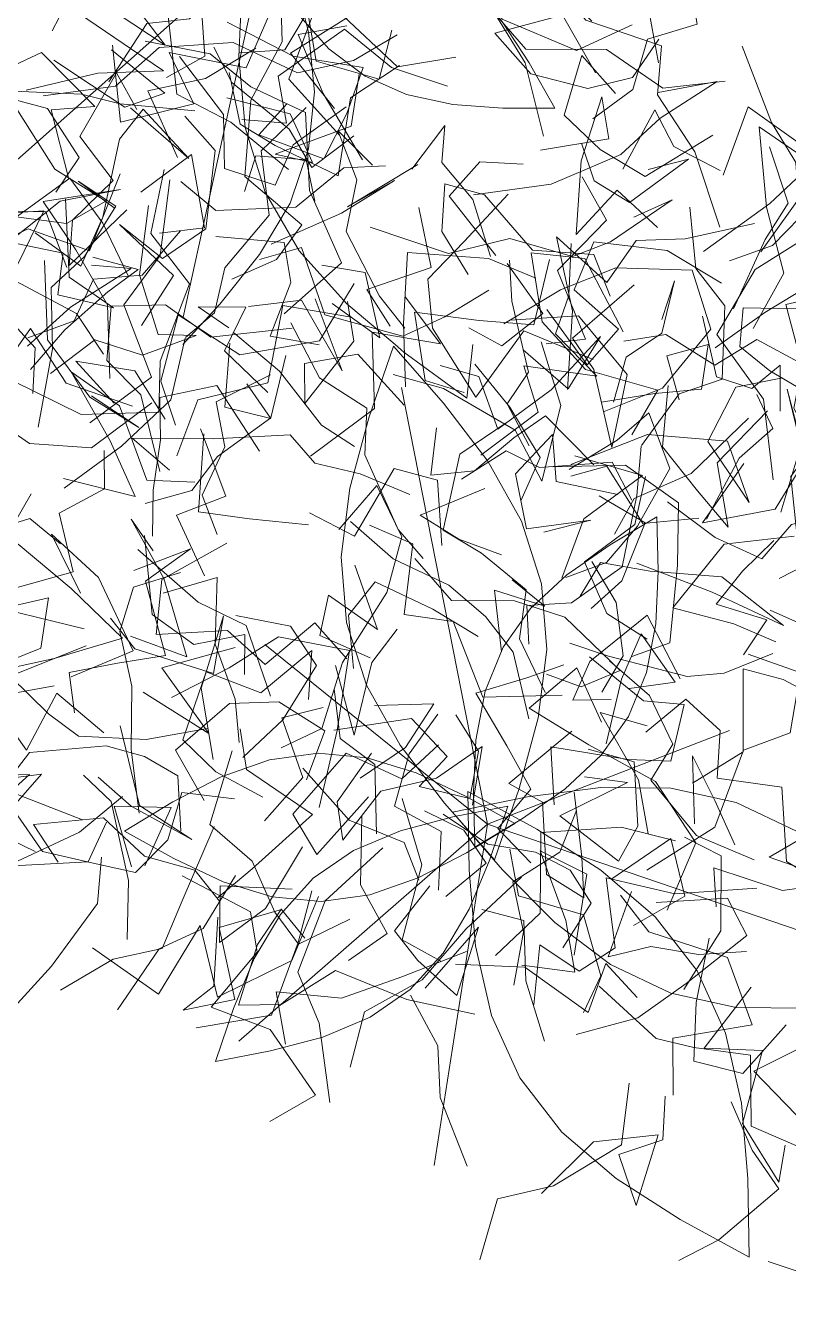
# Model space of a CAD drawing. Header units: metres. Extents: x 0 to 46.1, y -33.1 to 1.9.
# Drawn here: x 42.089 to 42.503, y -20.516 to -19.827 of the extents above; entities that cross this region are included whole.
import ezdxf

# ---------------------------------------------------------------- set-up
doc = ezdxf.new("R2010")
doc.units = ezdxf.units.M
doc.header["$LTSCALE"] = 0.02
doc.layers.add('AB_EXT_MASSIF', color=8, linetype='Continuous', lineweight=9)
doc.layers.add('BLOC_FEUILLAGE', color=7, linetype='Continuous', lineweight=13)
doc.layers.add('ARCHIBOOKS_ARBRE', color=7, linetype='Continuous')

# ---------------------------------------------------------------- blocks, each defined once
blk = doc.blocks.new('AB_ALPHA_11ed163862f4b453')
at = {"layer": 'BLOC_FEUILLAGE', "color": 8, "lineweight": 13, "true_color": 0x878787, "transparency": 33554585}
for points in [[(-0.9047, -0.5256), (-0.9587, -0.6209), (-0.9198, -0.7135), (-0.8994, -0.7617), (-0.9758, -0.7159), (-1.0697, -0.6827)], [(-0.838, -0.5435), (-0.9348, -0.5571), (-0.9096, -0.6627), (-0.8788, -0.7341), (-0.8832, -0.6737)], [(-0.7468, -0.9653), (-0.7632, -0.864), (-0.6756, -0.7989), (-0.6722, -0.7041), (-0.7398, -0.693), (-0.7799, -0.6431), (-0.8602, -0.5992)], [(-0.9965, -0.6342), (-0.9427, -0.6042), (-0.8651, -0.6397), (-0.8518, -0.6993), (-0.9015, -0.7982), (-0.8606, -0.8703), (-0.8303, -0.9664)], [(-1.1275, -0.6434), (-1.0592, -0.7192), (-1.0594, -0.7983), (-1.1115, -0.8204)], [(-1.0867, -0.8152), (-1.0557, -0.7233), (-1.0037, -0.7518), (-1.0245, -0.6513), (-1.1208, -0.6377)], [(-0.8932, -0.8304), (-0.9729, -0.7674), (-1.01, -0.7279), (-1.0847, -0.6745), (-1.1428, -0.6599), (-1.2377, -0.685), (-1.3006, -0.7453)], [(-0.9431, -0.6996), (-0.9145, -0.7883), (-0.97, -0.7746), (-0.9917, -0.7253), (-1.0163, -0.6688)], [(-1.3385, -0.6751), (-1.3219, -0.7409), (-1.2844, -0.7953), (-1.2632, -0.904), (-1.2497, -0.9821), (-1.2862, -1.0323)], [(-1.0945, -0.6871), (-1.0956, -0.7933), (-1.0612, -0.8678), (-1.1223, -0.8638), (-1.1748, -0.8191), (-1.2227, -0.7996), (-1.2664, -0.8753)], [(-0.9008, -0.7717), (-0.8417, -0.7759), (-0.7917, -0.6855), (-0.7343, -0.7676), (-0.6535, -0.7733), (-0.5641, -0.7624), (-0.5008, -0.8016)], [(-1.0544, -0.7015), (-0.9653, -0.7437), (-0.887, -0.7324), (-0.7994, -0.7813), (-0.7486, -0.8632), (-0.6758, -0.8905), (-0.607, -0.8937)], [(-0.9383, -0.6954), (-0.9861, -0.7886), (-0.8891, -0.8218), (-0.8792, -0.7452), (-0.8031, -0.8195), (-0.7122, -0.7593), (-0.6136, -0.7621)], [(-0.9698, -0.7341), (-0.8833, -0.6961), (-0.8312, -0.7221), (-0.7425, -0.7074)], [(-0.6098, -0.8845), (-0.6603, -0.9306), (-0.7186, -0.8638), (-0.6845, -0.7844), (-0.6936, -0.6966), (-0.7675, -0.7021)], [(-0.7327, -0.931), (-0.7421, -0.8356), (-0.6407, -0.8372), (-0.5789, -0.7525), (-0.5328, -0.7056), (-0.4483, -0.7309)], [(-0.8983, -0.7149), (-0.8339, -0.7771), (-0.8117, -0.8445), (-0.7687, -0.9144), (-0.8219, -1.0059), (-0.8387, -1.1116), (-0.9414, -1.1274)], [(-1.0436, -0.893), (-1.1502, -0.9136), (-1.1129, -0.8646), (-1.0376, -0.8495), (-1.043, -0.7748), (-0.9541, -0.7295), (-0.9582, -0.7863)], [(-0.6872, -0.7248), (-0.743, -0.8165), (-0.8216, -0.8598), (-0.8848, -0.9421), (-0.8557, -1.0393), (-0.9101, -1.06), (-0.9753, -1.0492)], [(-0.8705, -0.7575), (-0.8634, -0.8561), (-0.902, -0.918), (-0.8568, -0.9743), (-0.8067, -0.9419), (-0.7184, -0.9379)], [(-0.7837, -0.8905), (-0.8383, -0.9051), (-0.7818, -0.9804), (-0.7223, -0.9459), (-0.6698, -0.9057), (-0.7411, -0.8412), (-0.791, -0.7535)], [(-1.2831, -0.7597), (-1.2175, -0.7616), (-1.1832, -0.8043), (-1.1372, -0.8355), (-1.1545, -0.914)], [(-0.9475, -0.8706), (-0.9317, -0.7731), (-0.8575, -0.8018), (-0.7775, -0.8044)], [(-0.8248, -0.7722), (-0.8302, -0.8257), (-0.7997, -0.921), (-0.8023, -0.9814), (-0.7309, -0.9766)], [(-0.6686, -0.7674), (-0.6564, -0.8238), (-0.6303, -0.9302), (-0.5568, -0.9621)], [(-1.1768, -1.04), (-1.1774, -0.9737), (-1.2264, -0.8852), (-1.1388, -0.8326), (-1.2206, -0.7869), (-1.2659, -0.8571)], [(-0.9641, -0.7795), (-0.9353, -0.8805), (-0.9505, -0.7905), (-0.9999, -0.8069), (-1.0766, -0.8836), (-1.1376, -0.9231), (-1.1651, -0.8515)], [(-0.7995, -0.7977), (-0.7458, -0.8276), (-0.6762, -0.7938), (-0.5756, -0.7852), (-0.4952, -0.8324), (-0.4634, -0.9194)], [(-1.0566, -0.8814), (-1.0778, -0.8245), (-1.0535, -0.8808), (-1.1265, -0.9148), (-1.187, -0.9254), (-1.2308, -0.9962), (-1.305, -1.0748)], [(-1.1054, -0.8351), (-1.1587, -0.9269), (-1.1312, -0.9944), (-1.185, -0.9388), (-1.1481, -0.895), (-1.2136, -0.8308), (-1.2648, -0.8233)], [(-1.091, -0.9689), (-1.0809, -0.8904), (-1.085, -0.8149), (-1.1886, -0.8202), (-1.2542, -0.8306), (-1.2433, -0.8971)], [(-1.1876, -1.072), (-1.1356, -0.9867), (-1.1313, -0.9007), (-1.1325, -0.8216), (-1.0358, -0.8652), (-1.113, -0.8338), (-1.1976, -0.8418)], [(-0.8258, -0.8126), (-0.8518, -0.8792), (-0.8278, -0.9294), (-0.7783, -1.0101), (-0.7068, -0.9309), (-0.6271, -0.9301)], [(-0.6576, -0.8464), (-0.7195, -0.82), (-0.7347, -0.9057), (-0.7387, -1.0101)], [(-1.2767, -0.8674), (-1.2259, -0.8337), (-1.1701, -0.8417), (-1.1162, -0.9121), (-1.0249, -0.8472)], [(-1.1126, -1.0354), (-1.0391, -1.0019), (-1.0629, -0.9041), (-1.0389, -0.9746), (-0.9677, -0.973), (-0.8995, -0.8909), (-0.9087, -0.8292)], [(-0.8473, -0.8395), (-0.787, -0.9045), (-0.7975, -0.9761), (-0.8337, -0.9392), (-0.7271, -0.9635), (-0.6796, -0.9103)], [(-0.8462, -0.8753), (-0.7981, -0.9124), (-0.7729, -0.8526), (-0.6625, -0.8482), (-0.6376, -0.9268), (-0.5877, -0.9892)], [(-0.3012, -0.8769), (-0.4044, -0.8661), (-0.4783, -0.8574), (-0.4761, -0.9535), (-0.4149, -1.0437), (-0.3326, -1.0556)], [(-1.2989, -1.0041), (-1.2465, -1.0919), (-1.1568, -1.1467), (-1.1175, -1.0896), (-1.0269, -1.0233), (-1.0339, -0.9378), (-0.9714, -0.8746)], [(-1.0237, -0.9438), (-0.9688, -0.9707), (-0.9294, -0.8777), (-1.0147, -0.8834)], [(-1.2431, -1.1077), (-1.1394, -1.1015), (-1.1174, -0.9987), (-1.0393, -0.9696), (-0.9727, -0.8905)], [(-1.2213, -1.0783), (-1.1907, -1.1491), (-1.2241, -1.0788), (-1.2301, -0.9823), (-1.1747, -0.8898)], [(-1.0158, -0.9039), (-1.0774, -0.9761), (-1.0999, -1.0578), (-1.0577, -1.0872), (-1.1331, -1.0696), (-1.1758, -1.0171), (-1.2514, -1.0225)], [(-1.0713, -1.0816), (-1.0202, -1.0748), (-0.9751, -1.0313), (-0.8859, -1.0039), (-0.8476, -0.925), (-0.7644, -0.9089)], [(-0.717, -1.0341), (-0.766, -1.0055), (-0.8496, -1.0145), (-0.943, -0.9595), (-0.9614, -0.9006)], [(-0.3307, -1.1186), (-0.3038, -1.0539), (-0.3153, -0.966), (-0.3198, -0.9041)], [(-1.2699, -0.9234), (-1.2986, -0.9803), (-1.2411, -0.9568), (-1.2407, -1.0451), (-1.1822, -1.1202)], [(-1.1173, -0.9214), (-1.0748, -0.969), (-1.126, -0.9722), (-1.2026, -0.9836), (-1.2711, -1.0035)], [(-0.8234, -1.022), (-0.803, -0.9686), (-0.8572, -0.9266), (-0.8965, -0.959)], [(-1.2573, -0.9744), (-1.1795, -0.962), (-1.0821, -0.9627), (-1.1248, -0.9299)], [(-0.5156, -1.1168), (-0.4822, -1.0202), (-0.4802, -0.9417), (-0.4716, -1.005), (-0.3799, -1.0649), (-0.3444, -1.1506), (-0.2683, -1.1883)], [(-0.9982, -0.9563), (-1.0745, -0.9784), (-1.1326, -0.9472), (-1.1854, -0.9805), (-1.2507, -0.9654)], [(-0.7312, -1.0235), (-0.7453, -0.9585), (-0.7598, -1.0287), (-0.8102, -1.0798), (-0.8203, -1.1778), (-0.815, -1.2329)], [(-0.3127, -1.0916), (-0.3711, -1.116), (-0.4299, -1.0952), (-0.4839, -1.0367), (-0.4948, -0.964), (-0.4131, -0.9902)], [(-0.4465, -1.1337), (-0.3793, -1.1297), (-0.3257, -1.0835), (-0.258, -1.1031), (-0.2261, -1.029), (-0.1489, -0.961)], [(-0.3213, -1.0301), (-0.315, -0.9494), (-0.343, -0.9926), (-0.4047, -0.9924), (-0.4098, -1.0833)], [(-0.3821, -1.3506), (-0.3551, -1.2464), (-0.3555, -1.1542), (-0.3146, -1.1013), (-0.3817, -1.0161), (-0.3891, -0.9608), (-0.3755, -1.0218)], [(-0.9431, -1.1494), (-1.0422, -1.0998), (-1.0701, -1.0296), (-1.1326, -0.9909), (-1.1778, -1.0495), (-1.1642, -1.1137), (-1.1992, -1.2147)], [(-0.9247, -1.1886), (-0.9739, -1.1424), (-0.9109, -1.0965), (-0.8889, -1.0461), (-0.9619, -0.9889)], [(-1.1546, -1.1593), (-1.1535, -1.0817), (-1.2134, -1.0271), (-1.2009, -1.1035)], [(-0.6648, -1.2144), (-0.6427, -1.1369), (-0.6504, -1.0716), (-0.6199, -1.0317), (-0.6897, -1.0569)], [(-1.1576, -1.1308), (-1.2596, -1.1374), (-1.3268, -1.0867), (-1.3473, -1.0382)], [(-1.1673, -1.253), (-1.2204, -1.215), (-1.1969, -1.1103), (-1.2265, -1.036), (-1.233, -1.1432), (-1.2458, -1.2252), (-1.3141, -1.1518)], [(-1.1473, -1.1737), (-1.1315, -1.1129), (-1.063, -1.0504), (-1.0223, -1.1411), (-0.9216, -1.1842), (-0.8396, -1.1445)], [(-0.6916, -1.2515), (-0.7611, -1.2494), (-0.8232, -1.2403), (-0.8961, -1.1586), (-0.8729, -1.065), (-0.9297, -1.0474)], [(-0.6792, -1.0562), (-0.7904, -1.0524), (-0.7177, -1.0571), (-0.8019, -1.0552), (-0.9052, -1.0386)], [(-1.0184, -1.2046), (-1.0368, -1.1253), (-0.9802, -1.0917), (-1.0342, -1.0558), (-1.0149, -1.1024)], [(-0.4021, -1.1213), (-0.4122, -1.0534), (-0.4764, -1.1082), (-0.4611, -1.1739), (-0.4295, -1.2378), (-0.3223, -1.2405)], [(-1.3203, -1.1631), (-1.2244, -1.1577), (-1.1339, -1.1417), (-1.0723, -1.0819)], [(-1.9144, -1.0957), (-1.8338, -1.1656), (-1.7495, -1.2117), (-1.662, -1.2118), (-1.642, -1.3099), (-1.5684, -1.3427), (-1.4776, -1.3805)], [(-0.9767, -1.0926), (-0.9117, -1.1247), (-0.9177, -1.2349), (-0.8954, -1.1333)], [(-0.8794, -1.1513), (-0.8507, -1.2253), (-0.819, -1.1399), (-0.8628, -1.1001)], [(-0.7797, -1.0924), (-0.7103, -1.1803), (-0.6292, -1.2083), (-0.5714, -1.275), (-0.5171, -1.2864), (-0.4164, -1.2842), (-0.4726, -1.2758)], [(-0.7034, -1.2184), (-0.7013, -1.1501), (-0.6627, -1.0981), (-0.6259, -1.1402), (-0.6122, -1.2385), (-0.5458, -1.2885), (-0.5579, -1.348)], [(-0.6577, -1.2175), (-0.6671, -1.1152), (-0.607, -1.0991), (-0.5596, -1.1337)], [(-1.4444, -1.1041), (-1.49, -1.1757), (-1.4615, -1.2368), (-1.3719, -1.2648), (-1.3446, -1.1878), (-1.275, -1.1939), (-1.2471, -1.1498)], [(-1.1687, -1.2096), (-1.1034, -1.1613), (-1.011, -1.1938), (-0.9371, -1.1169), (-0.8693, -1.179)], [(-0.9596, -1.3302), (-0.9814, -1.2817), (-0.9892, -1.1893), (-1.013, -1.1112)], [(-0.71, -1.1061), (-0.7401, -1.1834), (-0.8295, -1.1608), (-0.8303, -1.2197)], [(-0.4532, -1.305), (-0.4717, -1.2324), (-0.551, -1.253), (-0.4909, -1.1729), (-0.42, -1.1153), (-0.443, -1.1681), (-0.5293, -1.1303)], [(-1.0711, -1.2655), (-1.0712, -1.1592), (-1.1446, -1.1308), (-1.1752, -1.1791), (-1.2207, -1.2312), (-1.2553, -1.283)], [(-1.025, -1.1207), (-1.078, -1.1898), (-1.0339, -1.2364), (-1.0356, -1.1793)], [(-0.6384, -1.1321), (-0.5425, -1.1771), (-0.4414, -1.1948), (-0.3697, -1.1824), (-0.2777, -1.1828), (-0.353, -1.1517)], [(-1.366, -1.2238), (-1.3819, -1.1721), (-1.4858, -1.1432), (-1.5453, -1.2093), (-1.6041, -1.2085), (-1.5418, -1.1402)], [(-1.3621, -1.1455), (-1.4276, -1.1785), (-1.5067, -1.1819), (-1.4517, -1.2341)], [(-0.9408, -1.1424), (-0.9488, -1.2261), (-0.917, -1.2956), (-0.954, -1.3472), (-0.9713, -1.4569), (-0.9644, -1.5083)], [(-0.8578, -1.3), (-0.8128, -1.2264), (-0.756, -1.1486), (-0.6685, -1.2154), (-0.629, -1.2725)], [(-0.4775, -1.1529), (-0.4909, -1.2051), (-0.4665, -1.2558), (-0.3676, -1.2499), (-0.421, -1.2322)], [(-0.9323, -1.4255), (-0.9733, -1.3655), (-1.0171, -1.3197), (-1.0239, -1.2694), (-1.1138, -1.2175), (-1.2061, -1.1567), (-1.1875, -1.2204)], [(-0.8604, -1.16), (-0.8825, -1.21), (-0.9843, -1.2444), (-0.9552, -1.199), (-0.8877, -1.2277), (-0.8726, -1.32)], [(-0.6239, -1.4073), (-0.6815, -1.3235), (-0.7851, -1.3635), (-0.7835, -1.2532), (-0.7528, -1.1941), (-0.6836, -1.178), (-0.5985, -1.1566)], [(-0.3399, -1.2862), (-0.375, -1.2249), (-0.3695, -1.1689), (-0.45, -1.213)], [(-0.2668, -1.4247), (-0.1929, -1.384), (-0.2485, -1.3524), (-0.2463, -1.2698), (-0.2231, -1.161)], [(-0.9704, -1.1759), (-1.0336, -1.2358), (-1.1227, -1.2404), (-1.177, -1.2603), (-1.2396, -1.2404)], [(-1.0022, -1.1865), (-1.0836, -1.1772), (-1.107, -1.2348), (-1.1689, -1.2731), (-1.1806, -1.3286)], [(-1.4579, -1.212), (-1.5215, -1.2049), (-1.4914, -1.2501), (-1.4194, -1.2762), (-1.4652, -1.3277), (-1.533, -1.3147), (-1.6348, -1.3566)], [(-1.2257, -1.3662), (-1.2125, -1.2768), (-1.1424, -1.2918), (-1.1214, -1.1964)], [(-1.1215, -1.2045), (-1.1849, -1.2892), (-1.1321, -1.3348), (-1.0696, -1.3853)], [(-1.0166, -1.3085), (-0.9087, -1.3015), (-0.855, -1.2132), (-0.7858, -1.277), (-0.7914, -1.1973)], [(-0.666, -1.3551), (-0.6176, -1.3785), (-0.5987, -1.2799), (-0.506, -1.2586), (-0.5018, -1.1917)], [(-1.4519, -1.383), (-1.3621, -1.3992), (-1.3474, -1.2899), (-1.3689, -1.2063), (-1.3793, -1.2945)], [(-0.7951, -1.3498), (-0.8305, -1.3071), (-0.7922, -1.2217), (-0.725, -1.279), (-0.666, -1.3242), (-0.5997, -1.2613)], [(-0.6457, -1.2325), (-0.6733, -1.281), (-0.7066, -1.374), (-0.7542, -1.3943), (-0.7606, -1.4582)], [(-0.6509, -1.2346), (-0.647, -1.3179), (-0.7176, -1.3245), (-0.7419, -1.2796)], [(-0.3537, -1.409), (-0.2539, -1.3695), (-0.2265, -1.3228), (-0.2613, -1.2345), (-0.3401, -1.2937)], [(-1.2656, -1.3), (-1.2672, -1.2477), (-1.2736, -1.3395), (-1.3055, -1.4453), (-1.3544, -1.3803)], [(-0.6755, -1.4225), (-0.6118, -1.3369), (-0.5751, -1.2411), (-0.5518, -1.33), (-0.4873, -1.3038), (-0.4303, -1.3381), (-0.3401, -1.372)], [(-0.5694, -1.3982), (-0.5587, -1.2865), (-0.6156, -1.2404), (-0.6541, -1.327), (-0.6399, -1.4133), (-0.5731, -1.4903), (-0.6356, -1.5219)], [(-0.5634, -1.2592), (-0.6043, -1.3168), (-0.6478, -1.3505), (-0.6322, -1.4293), (-0.7076, -1.3634), (-0.7256, -1.4267), (-0.8224, -1.4332)], [(-0.6398, -1.3162), (-0.6347, -1.409), (-0.5728, -1.3919), (-0.5944, -1.3143), (-0.5365, -1.2743), (-0.4594, -1.338), (-0.4217, -1.4155)], [(-0.4193, -1.4902), (-0.3433, -1.4499), (-0.3142, -1.3621), (-0.2636, -1.2655), (-0.2298, -1.3468), (-0.3079, -1.3607), (-0.4188, -1.366)], [(-1.253, -1.5082), (-1.223, -1.4628), (-1.2883, -1.4367), (-1.3137, -1.3717), (-1.264, -1.2765)], [(-1.2392, -1.552), (-1.2149, -1.4539), (-1.2525, -1.3917), (-1.2819, -1.2873)], [(-0.8626, -1.2768), (-0.8155, -1.3301), (-0.7649, -1.4302), (-0.7722, -1.508), (-0.6948, -1.4359), (-0.6699, -1.3488)], [(-1.4746, -1.4262), (-1.4509, -1.3762), (-1.389, -1.4014), (-1.3289, -1.4283), (-1.2967, -1.3287), (-1.2215, -1.3255), (-1.3019, -1.3082)], [(-0.6965, -1.3445), (-0.6742, -1.4224), (-0.5985, -1.3866), (-0.6941, -1.4109), (-0.7838, -1.4162), (-0.7668, -1.3424), (-0.8024, -1.3011)], [(-0.699, -1.301), (-0.6095, -1.304), (-0.5304, -1.3199), (-0.4453, -1.3791), (-0.4681, -1.4599), (-0.5665, -1.4913), (-0.6498, -1.4748)], [(-0.6897, -1.3012), (-0.6084, -1.3469), (-0.5963, -1.4494), (-0.6677, -1.5213), (-0.6305, -1.4195), (-0.6315, -1.368), (-0.5224, -1.3528)], [(-0.6325, -1.5408), (-0.5516, -1.5098), (-0.4917, -1.5251), (-0.4345, -1.4438), (-0.44, -1.3798), (-0.4016, -1.3056)], [(-0.2662, -1.2958), (-0.2867, -1.3738), (-0.3396, -1.398), (-0.4271, -1.4536)], [(-0.8105, -1.5149), (-0.7565, -1.4798), (-0.7537, -1.4001), (-0.7619, -1.3255)], [(-1.561, -1.3334), (-1.5568, -1.433), (-1.48, -1.3909), (-1.4559, -1.4707)], [(-1.335, -1.5423), (-1.4128, -1.5094), (-1.4872, -1.4557), (-1.5049, -1.4082), (-1.5208, -1.337), (-1.4117, -1.3587)], [(-1.2506, -1.3451), (-1.3146, -1.3271), (-1.3627, -1.3672), (-1.3896, -1.4383), (-1.4373, -1.5098), (-1.4754, -1.5881)], [(-1.1759, -1.3458), (-1.2768, -1.3391), (-1.3239, -1.3975), (-1.24, -1.4457), (-1.2219, -1.5121), (-1.1349, -1.5013), (-1.1249, -1.566)], [(-0.3962, -1.396), (-0.3358, -1.4104), (-0.284, -1.3985), (-0.2487, -1.334)], [(-1.3512, -1.5817), (-1.3123, -1.4918), (-1.2338, -1.426), (-1.2874, -1.4841), (-1.3585, -1.3979), (-1.3639, -1.3451)], [(-1.3092, -1.5817), (-1.2819, -1.5291), (-1.2641, -1.4519), (-1.2127, -1.3777), (-1.2853, -1.3557)], [(-1.5446, -1.5539), (-1.6048, -1.4698), (-1.6071, -1.3683), (-1.6195, -1.4662), (-1.6266, -1.5184)], [(-0.9332, -1.5072), (-0.8899, -1.4297), (-0.9309, -1.3845), (-1.0257, -1.432), (-1.0598, -1.3721)], [(-0.7011, -1.5275), (-0.7197, -1.4362), (-0.7718, -1.438), (-0.8411, -1.4463), (-0.8939, -1.4189), (-0.8524, -1.3694)], [(-1.6793, -1.3912), (-1.6291, -1.4292), (-1.649, -1.5096), (-1.6218, -1.5549)], [(-1.0388, -1.4131), (-0.9629, -1.3909), (-0.9725, -1.4677), (-1.0304, -1.52), (-1.1327, -1.5668), (-1.2049, -1.6269), (-1.2656, -1.6187)], [(-0.5162, -1.4127), (-0.4733, -1.3779), (-0.5262, -1.4282), (-0.5847, -1.4292), (-0.6323, -1.4709)], [(-1.6484, -1.4161), (-1.5712, -1.4631), (-1.6296, -1.4723), (-1.6957, -1.4529), (-1.6338, -1.4027), (-1.5682, -1.4209)], [(-0.5756, -1.4091), (-0.5228, -1.4328), (-0.4899, -1.5035), (-0.4233, -1.5057), (-0.3892, -1.5673), (-0.4319, -1.6109), (-0.4409, -1.6993)], [(-1.6465, -1.4289), (-1.5573, -1.4716), (-1.6488, -1.4973), (-1.6974, -1.5361), (-1.7312, -1.4359), (-1.6902, -1.4773)], [(-1.0194, -1.4126), (-0.9986, -1.4866), (-0.9548, -1.5572), (-0.9363, -1.6202), (-0.9311, -1.6809), (-0.9625, -1.7684)], [(-0.7663, -1.415), (-0.8455, -1.4165), (-0.9204, -1.4907), (-0.894, -1.5452), (-0.87, -1.6199), (-0.9141, -1.6705), (-0.9244, -1.7509)], [(-0.5083, -1.6773), (-0.4594, -1.5782), (-0.4649, -1.4706), (-0.3733, -1.4249), (-0.3071, -1.4255)], [(-1.6402, -1.4679), (-1.555, -1.4382), (-1.4629, -1.4873), (-1.4273, -1.5273), (-1.4036, -1.5743), (-1.4411, -1.6392)], [(-1.2437, -1.4703), (-1.3422, -1.4395), (-1.3372, -1.5488), (-1.3814, -1.4536)], [(-1.3162, -1.6013), (-1.2427, -1.5879), (-1.1643, -1.5511), (-1.1652, -1.4871), (-1.2195, -1.4348)], [(-0.9073, -1.7663), (-0.9986, -1.7098), (-0.9764, -1.602), (-1.0272, -1.5578), (-0.9652, -1.4838), (-1.0006, -1.4306)], [(-0.6837, -1.5959), (-0.678, -1.5383), (-0.7647, -1.4909), (-0.7906, -1.4471), (-0.8622, -1.4464)], [(-0.4676, -1.4389), (-0.4968, -1.5182), (-0.4651, -1.5576), (-0.4154, -1.5519), (-0.4496, -1.6044)], [(-0.8725, -1.5617), (-0.9092, -1.5125), (-0.9358, -1.4567), (-0.8423, -1.4742)], [(-0.6956, -1.5792), (-0.756, -1.5189), (-0.7254, -1.4626), (-0.7966, -1.4802), (-0.8247, -1.5507), (-0.7453, -1.5882), (-0.8074, -1.5673)], [(-0.646, -1.4619), (-0.579, -1.4918), (-0.5227, -1.5214), (-0.4822, -1.4754), (-0.5375, -1.4575), (-0.5561, -1.5167)], [(-0.3045, -1.6555), (-0.3901, -1.6336), (-0.4315, -1.551), (-0.4476, -1.5011), (-0.4151, -1.4594), (-0.3552, -1.5)], [(-1.3563, -1.6422), (-1.4116, -1.5961), (-1.4623, -1.6394), (-1.5232, -1.6527), (-1.5613, -1.614), (-1.6132, -1.5604), (-1.6158, -1.4714)], [(-1.4322, -1.4749), (-1.4693, -1.5797), (-1.4345, -1.6569), (-1.479, -1.5743), (-1.4952, -1.5169)], [(-1.3226, -1.6611), (-1.3575, -1.5978), (-1.3713, -1.537), (-1.2947, -1.4769), (-1.2481, -1.541), (-1.1585, -1.5306), (-1.1987, -1.5836)], [(-1.3529, -1.4803), (-1.2652, -1.4892), (-1.1865, -1.4905), (-1.116, -1.5582), (-1.1892, -1.6403), (-1.2664, -1.7143)], [(-1.0976, -1.5819), (-1.1386, -1.5194), (-1.0988, -1.48), (-1.0684, -1.5552), (-1.0468, -1.4654)], [(-0.558, -1.4925), (-0.6096, -1.5579), (-0.6023, -1.6336), (-0.5943, -1.6976), (-0.5591, -1.6164), (-0.4636, -1.5948)], [(-0.3323, -1.7278), (-0.3044, -1.6515), (-0.2975, -1.5581), (-0.2933, -1.4838), (-0.394, -1.481), (-0.4767, -1.4841)], [(-0.2626, -1.508), (-0.3154, -1.5051), (-0.3643, -1.4872), (-0.3904, -1.5675), (-0.2802, -1.5542)], [(-1.5104, -1.504), (-1.4981, -1.5541), (-1.5371, -1.6566), (-1.5822, -1.7228)], [(-1.1248, -1.5819), (-1.0908, -1.5174), (-1.036, -1.4993), (-0.9908, -1.5729), (-0.959, -1.6375)], [(-0.9739, -1.502), (-0.963, -1.5767), (-0.8915, -1.6237), (-0.8464, -1.6794), (-0.823, -1.7808), (-0.8793, -1.7709), (-0.9091, -1.7307)], [(-0.8209, -1.6328), (-0.7521, -1.5819), (-0.6535, -1.5756), (-0.7157, -1.5034)], [(-0.8161, -1.6351), (-0.7586, -1.6481), (-0.6966, -1.6296), (-0.6172, -1.5879), (-0.5999, -1.5092), (-0.656, -1.5168), (-0.7326, -1.5149)], [(-0.7995, -1.7736), (-0.7458, -1.7861), (-0.6799, -1.7038), (-0.6329, -1.6332), (-0.6654, -1.5516), (-0.749, -1.4998)], [(-0.4223, -1.5681), (-0.4821, -1.5443), (-0.554, -1.5854), (-0.552, -1.6852), (-0.5314, -1.5996), (-0.6174, -1.5327), (-0.7269, -1.5103)], [(-1.6034, -1.584), (-1.6037, -1.523), (-1.5193, -1.5671), (-1.501, -1.6409), (-1.454, -1.6939), (-1.4485, -1.7474)], [(-1.2604, -1.6738), (-1.2035, -1.6316), (-1.2341, -1.5644), (-1.2915, -1.5301), (-1.3873, -1.5433), (-1.3917, -1.6216)], [(-0.6209, -1.6658), (-0.6888, -1.6307), (-0.687, -1.5388), (-0.7357, -1.5236)], [(-0.9075, -1.6837), (-0.8808, -1.6382), (-0.8285, -1.6682), (-0.7442, -1.6644), (-0.6748, -1.5943), (-0.6337, -1.5415)], [(-1.5189, -1.5741), (-1.5691, -1.6055), (-1.6646, -1.5505), (-1.5571, -1.5656), (-1.4816, -1.5569)], [(-1.5074, -1.6521), (-1.4346, -1.605), (-1.4985, -1.5614), (-1.5234, -1.6435)], [(-1.4498, -1.7427), (-1.3877, -1.7348), (-1.2792, -1.7175), (-1.3206, -1.6176), (-1.2979, -1.5666)], [(-1.1429, -1.5652), (-1.173, -1.6582), (-1.0995, -1.5885), (-1.0459, -1.5693)], [(-0.8103, -1.6891), (-0.7548, -1.6801), (-0.6854, -1.6316), (-0.7179, -1.5668)], [(-0.7692, -1.7654), (-0.796, -1.7066), (-0.7832, -1.6312), (-0.6985, -1.6259), (-0.6508, -1.5789)], [(-0.4639, -1.5682), (-0.4705, -1.6187), (-0.5309, -1.6274), (-0.6131, -1.6727)], [(-0.4491, -1.7363), (-0.4468, -1.6487), (-0.4253, -1.5842), (-0.4513, -1.6587), (-0.5234, -1.7196)], [(-1.3233, -1.5861), (-1.4033, -1.6532), (-1.382, -1.7263), (-1.3938, -1.8009), (-1.3909, -1.8547), (-1.3138, -1.864)], [(-1.1878, -1.604), (-1.2425, -1.5853), (-1.2628, -1.6681), (-1.3382, -1.6892)], [(-1.2207, -1.7867), (-1.1712, -1.7066), (-1.1915, -1.6517), (-1.1616, -1.5906)], [(-0.8786, -1.5983), (-0.8612, -1.6522), (-0.9065, -1.5967), (-0.9441, -1.672)], [(-0.7286, -1.6216), (-0.6797, -1.5957), (-0.597, -1.6095), (-0.4906, -1.5891)], [(-1.5505, -1.6103), (-1.5892, -1.6601), (-1.6877, -1.6973), (-1.7671, -1.7182)], [(-0.7747, -1.6359), (-0.7772, -1.701), (-0.8085, -1.7664), (-0.8599, -1.7919)], [(-0.3, -1.8615), (-0.3609, -1.818), (-0.4583, -1.7629), (-0.5203, -1.7414), (-0.5795, -1.7586), (-0.6168, -1.7001), (-0.6444, -1.6243)], [(-1.198, -1.7112), (-1.1239, -1.71), (-1.0595, -1.6811), (-1.1282, -1.6392)], [(-1.0425, -1.7098), (-1.0436, -1.7679), (-1.0882, -1.8154), (-1.137, -1.7646), (-1.0834, -1.7511), (-1.0957, -1.6816), (-1.1926, -1.6372)], [(-0.8137, -1.667), (-0.7655, -1.6439), (-0.7153, -1.6901), (-0.638, -1.7496), (-0.6039, -1.8504), (-0.6605, -1.7597), (-0.7249, -1.6714)], [(-0.5295, -1.6368), (-0.6204, -1.6737), (-0.5275, -1.7123), (-0.4305, -1.6656), (-0.4855, -1.6866), (-0.5349, -1.7834), (-0.4691, -1.8641)], [(-1.3997, -1.6586), (-1.4912, -1.7196), (-1.5489, -1.7589), (-1.6126, -1.7348), (-1.6952, -1.7315)], [(-1.2561, -1.6578), (-1.2416, -1.7511), (-1.1957, -1.8172), (-1.2068, -1.8708)], [(-1.2022, -1.7388), (-1.3035, -1.7663), (-1.3009, -1.7026), (-1.1954, -1.6726), (-1.1511, -1.7432), (-1.0841, -1.7313)], [(-1.4725, -1.691), (-1.4215, -1.7826), (-1.4436, -1.8332), (-1.5367, -1.8618), (-1.4859, -1.9309), (-1.483, -2.0389), (-1.5541, -2.0351)], [(-1.09, -1.8251), (-1.0359, -1.7656), (-1.111, -1.7677), (-1.1839, -1.7414), (-1.2636, -1.7691), (-1.2416, -1.7213), (-1.1667, -1.6915)], [(-1.1916, -1.8969), (-1.1452, -1.8319), (-1.1797, -1.7688), (-1.1243, -1.7199), (-1.0623, -1.6961)], [(-1.0667, -1.9338), (-1.0786, -1.8706), (-1.0121, -1.8499), (-1.0071, -1.7829), (-1.0038, -1.7001), (-0.9346, -1.7204), (-0.8828, -1.7329)], [(-1.3326, -1.8153), (-1.4104, -1.8684), (-1.5218, -1.8551), (-1.4887, -1.761), (-1.5868, -1.8079), (-1.6275, -1.7069)], [(-0.6367, -1.8744), (-0.7067, -1.8607), (-0.7513, -1.8373), (-0.8255, -1.756), (-0.8598, -1.7126)], [(-0.5259, -1.7568), (-0.6114, -1.7144), (-0.7168, -1.7487), (-0.6593, -1.8118), (-0.6247, -1.8633)], [(-1.4114, -1.7301), (-1.4874, -1.7665), (-1.5526, -1.7568), (-1.6452, -1.7956)], [(-1.3142, -1.7469), (-1.4018, -1.7896), (-1.4791, -1.7943), (-1.4367, -1.7304), (-1.3573, -1.7876)], [(-0.8545, -1.8075), (-0.8986, -1.7797), (-0.8508, -1.7481), (-0.7514, -1.7382), (-0.7609, -1.8345)], [(-1.2238, -1.7553), (-1.2765, -1.8329), (-1.2819, -1.9082), (-1.3459, -1.9099)], [(-0.8477, -1.7426), (-0.8187, -1.833), (-0.7753, -1.8669), (-0.8323, -1.9217), (-0.8795, -1.888), (-0.958, -1.8165), (-0.9969, -1.8849)], [(-0.8824, -1.826), (-0.8703, -1.7457), (-0.9543, -1.7564), (-0.9133, -1.8425), (-0.8649, -1.9332), (-0.8642, -2.0329), (-0.9464, -2.0885)], [(-0.8931, -1.854), (-0.8279, -1.7917), (-0.7718, -1.7549), (-0.769, -1.8349), (-0.826, -1.8081)], [(-0.6711, -1.8543), (-0.6186, -1.8316), (-0.6648, -1.7766), (-0.6103, -1.7585), (-0.5523, -1.7468)], [(-1.4624, -1.7643), (-1.518, -1.84), (-1.5703, -1.8445), (-1.5041, -1.8705), (-1.4687, -1.7771), (-1.3844, -1.8026), (-1.3789, -1.8526)], [(-1.1652, -1.7656), (-1.192, -1.8555), (-1.2697, -1.9265), (-1.2412, -1.979)], [(-0.8101, -2.0952), (-0.8578, -2.0251), (-0.869, -1.9283), (-0.8174, -1.9039), (-0.8078, -1.8311), (-0.8279, -1.762)], [(-0.5035, -1.7714), (-0.4752, -1.8772), (-0.4328, -1.9235), (-0.4918, -1.9429), (-0.5472, -2.0041), (-0.6053, -1.9351), (-0.6655, -1.8568)], [(-1.3361, -1.8041), (-1.3898, -1.8525), (-1.4737, -1.9156), (-1.5689, -1.8741)], [(-1.3838, -1.8018), (-1.4376, -1.8245), (-1.5039, -1.8797), (-1.4548, -1.9106), (-1.368, -1.9119), (-1.3086, -1.9975), (-1.2419, -2.0644)], [(-1.2238, -1.8072), (-1.3284, -1.825), (-1.4124, -1.886), (-1.4257, -1.9597), (-1.4718, -2.0577)], [(-1.1881, -1.9093), (-1.1175, -1.9012), (-1.1187, -1.847), (-1.149, -1.7961)], [(-0.5741, -1.794), (-0.4911, -1.8023), (-0.497, -1.8933), (-0.5377, -1.9943), (-0.4865, -1.9841), (-0.4256, -1.9413)], [(-1.1302, -1.8135), (-1.1014, -1.8807), (-1.0535, -1.9251), (-1.0273, -1.9709), (-1.0278, -2.024), (-1.093, -2.0538)], [(-0.9649, -1.8852), (-1.0043, -1.9647), (-1.0321, -2.0127), (-1.0574, -1.9586), (-1.0082, -1.8734), (-1.0331, -1.8274), (-0.9227, -1.8143)], [(-0.9114, -1.9873), (-0.8828, -1.9187), (-0.8767, -1.8139), (-0.8333, -1.8638)], [(-0.5732, -2.0618), (-0.5322, -2.0064), (-0.5183, -1.9531), (-0.5674, -1.8853), (-0.6078, -1.8231)], [(-0.9175, -1.8468), (-0.8747, -1.8952), (-0.9178, -1.9708), (-0.9658, -1.9965), (-0.9989, -1.9019), (-0.8975, -1.9138), (-0.9419, -1.8755)], [(-0.5536, -1.874), (-0.6248, -1.9219), (-0.6757, -1.9774), (-0.7414, -1.9627), (-0.831, -2.0289), (-0.94, -2.0276)], [(-0.7417, -2.1893), (-0.7749, -2.1211), (-0.7253, -2.0332), (-0.7924, -1.9751), (-0.7535, -1.9231), (-0.7695, -1.8622), (-0.8391, -1.8702)], [(-0.6021, -1.9905), (-0.5489, -1.9483), (-0.6135, -1.9673), (-0.6442, -1.9116), (-0.6818, -1.8702), (-0.7433, -1.9642), (-0.824, -1.9624)], [(-1.205, -1.987), (-1.2972, -1.9681), (-1.3817, -1.9479), (-1.4511, -1.8924), (-1.4792, -1.9586)], [(-1.2793, -1.9983), (-1.1735, -1.9682), (-1.2487, -2.0298), (-1.267, -1.9614), (-1.2716, -1.9104), (-1.1983, -1.8855)], [(-0.9759, -1.9082), (-1.0256, -1.9428), (-1.1009, -1.9422), (-1.1259, -2.0069), (-1.1763, -2.0603)], [(-0.8857, -2.0157), (-0.9372, -1.9598), (-1.0327, -1.9065), (-1.0931, -1.9977), (-1.1751, -2.013)], [(-1.0802, -1.9028), (-1.1051, -1.9621), (-1.0448, -2.0317), (-1.0703, -2.1141), (-1.117, -2.1427)], [(-1.1521, -2.0433), (-1.0972, -2.0903), (-1.0694, -2.025), (-1.0471, -1.9269), (-1.0112, -1.9882), (-1.0856, -2.0707)], [(-1.0876, -1.9432), (-1.1892, -1.9612), (-1.2765, -1.9863), (-1.3654, -1.9803), (-1.4225, -2.0326)], [(-0.8515, -2.0104), (-0.8037, -1.9314), (-0.8112, -1.9989), (-0.8214, -2.0639)], [(-1.1827, -2.1463), (-1.1593, -2.064), (-1.117, -1.9944), (-1.1566, -1.9509)], [(-1.3012, -1.9954), (-1.3073, -2.0732), (-1.3428, -2.1339), (-1.363, -2.2315)], [(-1.0451, -2.1654), (-1.0557, -2.1034), (-1.1116, -2.1462), (-1.1503, -2.048), (-1.2269, -1.9931)], [(-1.168, -2.0975), (-1.1167, -2.0338), (-1.0916, -2.0924), (-1.0333, -2.0925), (-0.992, -2.0066), (-0.9256, -2.0752), (-0.8281, -2.1294)], [(-0.9864, -2.0117), (-0.8895, -2.0094), (-0.916, -2.0852), (-0.9962, -2.0809)], [(-0.986, -2.1906), (-0.9005, -2.1514), (-0.845, -2.066), (-0.8726, -2.0179)], [(-0.9883, -2.0366), (-0.9833, -2.0993), (-0.9127, -2.1864), (-0.9343, -2.2812), (-1.0345, -2.2382), (-1.0762, -2.3031)], [(-0.8867, -2.1937), (-0.9435, -2.1618), (-0.992, -2.1175), (-1.048, -2.0975), (-0.9732, -2.0404)], [(-0.9533, -2.0712), (-0.869, -2.119), (-0.8747, -2.176), (-0.9791, -2.1856), (-1.0592, -2.1889), (-1.1418, -2.1622)], [(-0.8883, -2.1207), (-0.8622, -2.0746), (-0.8008, -2.1509), (-0.7446, -2.1771), (-0.6467, -2.161)], [(-0.5653, -2.3032), (-0.5713, -2.2308), (-0.6351, -2.211), (-0.7346, -2.176), (-0.7912, -2.1034), (-0.7041, -2.1075)], [(-1.0798, -2.1242), (-1.0538, -2.226), (-1.0174, -2.2642), (-0.9588, -2.3144), (-1.0105, -2.3958), (-0.9555, -2.4784)], [(-0.8959, -2.3062), (-0.9809, -2.33), (-1.0277, -2.2798), (-0.9816, -2.2149), (-0.9192, -2.1509)], [(-0.9078, -2.2376), (-1.0065, -2.2725), (-0.9416, -2.3182), (-1.0182, -2.3865), (-1.0203, -2.4797), (-0.9856, -2.4425)], [(-1.1174, -2.2569), (-1.1717, -2.3215), (-1.2794, -2.3176), (-1.3523, -2.2911), (-1.4176, -2.3474)], [(-0.7807, -2.3694), (-0.8532, -2.284), (-0.8573, -2.3474), (-0.9666, -2.3353), (-0.9507, -2.4168), (-0.8922, -2.4994)], [(-1.086, -2.2982), (-1.1209, -2.3464), (-1.1817, -2.3303), (-1.1998, -2.401), (-1.1227, -2.337), (-1.2011, -2.2971), (-1.2983, -2.3176)], [(-1.0152, -2.3534), (-1.027, -2.4237), (-1.0254, -2.4875), (-1.1312, -2.5011), (-1.1918, -2.4951)], [(-0.7053, -2.6238), (-0.7788, -2.7064), (-0.8428, -2.7049), (-0.9144, -2.7321), (-0.981, -2.673), (-1.0247, -2.6459), (-1.091, -2.5623)]]:
    blk.add_lwpolyline(points, dxfattribs=at)

msp = doc.modelspace()

# ---------------------------------------------------------------- linework, layer by layer
at = {"layer": 'AB_EXT_MASSIF', "lineweight": 9, "true_color": 0x606060, "transparency": 33554597}
for points in [[(42.28989, -20), (42.26355, -19.97777), (42.23791, -19.94912), (42.21941, -19.91735), (42.20867, -19.88219), (42.20508, -19.8439), (42.20696, -19.80323), (42.21181, -19.76126)], [(42.22372, -19.76311), (42.23463, -19.79713), (42.24287, -19.83057), (42.24617, -19.86292), (42.24302, -19.89385), (42.2329, -19.92324), (42.21633, -19.95122), (42.19482, -19.97811), (42.1747, -20)], [(42.20822, -19.77309), (42.23643, -19.7732), (42.26356, -19.77517), (42.28866, -19.78058), (42.31112, -19.79049), (42.33072, -19.80527), (42.34769, -19.82454), (42.36264, -19.84725), (42.37649, -19.87183), (42.34828, -19.87172), (42.32116, -19.86975), (42.29606, -19.86434), (42.27359, -19.85443), (42.25399, -19.83965), (42.23702, -19.82038), (42.22208, -19.79767), (42.20822, -19.77309)], [(42.22, -19.78), (42.08007, -19.90421)], [(42.22, -19.78), (42.17488, -19.98511)], [(42.34384, -20.2795), (42.31673, -20.24867), (42.29271, -20.21723), (42.27438, -20.18466), (42.2635, -20.15064), (42.26068, -20.11503), (42.2653, -20.07795), (42.27562, -20.03975), (42.28902, -20.00095), (42.31613, -20.03178), (42.34015, -20.06322), (42.35847, -20.09578), (42.36935, -20.12981), (42.37218, -20.16542), (42.36756, -20.2025), (42.35724, -20.24069), (42.34384, -20.2795)], [(42.33211, -20), (42.32876, -20.029), (42.29467, -20.00403), (42.28989, -20)], [(42.34, -20.26), (42.29341, -20.02323)], [(42, -20.07489), (42.02403, -20.0779), (42.05565, -20.08962), (42.08557, -20.1083), (42.11419, -20.1323), (42.14211, -20.15918), (42.10494, -20.17016), (42.06848, -20.17825), (42.03331, -20.18102), (42, -20.17685)], [(42.33308, -20.27254), (42.3324, -20.24296), (42.33371, -20.21447), (42.33867, -20.188), (42.34843, -20.16417), (42.36337, -20.1432), (42.3831, -20.12487), (42.4065, -20.10856), (42.43188, -20.09334), (42.43256, -20.12292), (42.43125, -20.15141), (42.42629, -20.17788), (42.41653, -20.20171), (42.40159, -20.22268), (42.38186, -20.24102), (42.35846, -20.25733), (42.33308, -20.27254)], [(42, -20.12444), (42.12128, -20.15409)], [(42.34, -20.26), (42.2192, -20.16264)], [(42.34, -20.26), (42.47115, -20.20931)], [(42.35481, -20.25971), (42.32867, -20.27562), (42.30247, -20.28918), (42.27619, -20.29842), (42.2498, -20.30201), (42.22329, -20.29947), (42.19667, -20.29128), (42.16996, -20.27876), (42.1432, -20.26389), (42.16935, -20.24798), (42.19554, -20.23442), (42.22182, -20.22518), (42.24821, -20.22159), (42.27472, -20.22413), (42.30135, -20.23232), (42.32806, -20.24484), (42.35481, -20.25971)], [(42.32094, -20.25349), (42.36175, -20.24532), (42.40153, -20.24016), (42.4394, -20.24058), (42.47479, -20.24827), (42.50749, -20.26385), (42.5377, -20.2867), (42.566, -20.31512), (42.59328, -20.34655), (42.55247, -20.35472), (42.51269, -20.35988), (42.47481, -20.35946), (42.43943, -20.35177), (42.40673, -20.33619), (42.37652, -20.31334), (42.34821, -20.28492), (42.32094, -20.25349)], [(42.32932, -20.24231), (42.36677, -20.2628), (42.40142, -20.28498), (42.4309, -20.31027), (42.45363, -20.33965), (42.46906, -20.37344), (42.47773, -20.41131), (42.48123, -20.4523), (42.48193, -20.49498), (42.44449, -20.47449), (42.40983, -20.45232), (42.38035, -20.42702), (42.35762, -20.39764), (42.3422, -20.36385), (42.33353, -20.32598), (42.33002, -20.28499), (42.32932, -20.24231)], [(42.3511, -20.2503), (42.34135, -20.27915), (42.33006, -20.30624), (42.31594, -20.33009), (42.29812, -20.34969), (42.27629, -20.36471), (42.25077, -20.3755), (42.2224, -20.38303), (42.19251, -20.38882), (42.20226, -20.35997), (42.21355, -20.33288), (42.22767, -20.30903), (42.24549, -20.28943), (42.26731, -20.27441), (42.29284, -20.26362), (42.32121, -20.25609), (42.3511, -20.2503)], [(42.34, -20.26), (42.2052, -20.37773)], [(42.34, -20.26), (42.3111, -20.44525)], [(42.34, -20.26), (42.57149, -20.33911)]]:
    msp.add_lwpolyline(points, dxfattribs=at)

# ---------------------------------------------------------------- block references
at = {"layer": 'ARCHIBOOKS_ARBRE', "transparency": 33554687, "xscale": 0.4, "yscale": 0.4, "rotation": 33}
msp.add_blockref('AB_ALPHA_11ed163862f4b453', (42.3, -19.4), dxfattribs=at)

doc.saveas('drawing.dxf')
